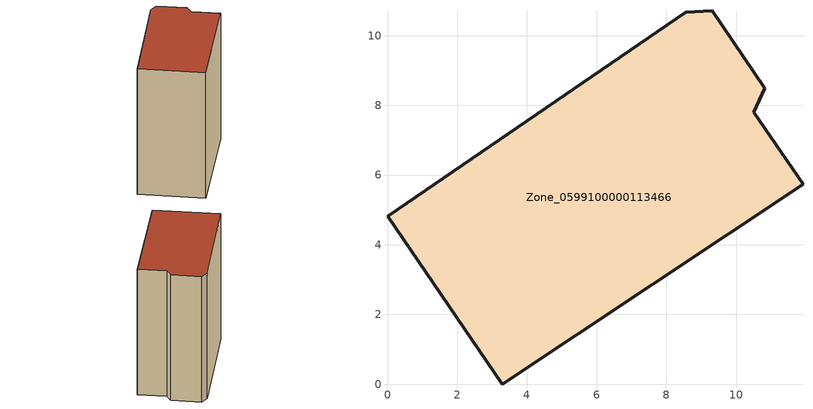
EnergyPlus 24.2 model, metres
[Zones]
Zone_0599100000113466
 floor ground (C_G): 0,4.81 8.55,10.67 9.32,10.71 10.82,8.49 10.51,7.8 11.92,5.73 3.29,0 z0
 wall outside (C_F): 3.29,0 11.92,5.73 10.51,7.8 10.82,8.49 9.32,10.71 8.55,10.67 0,4.81 3.29,0 z0:12.2
 roof outside (C_R): 8.55,10.67 0,4.81 3.29,0 11.92,5.73 10.51,7.8 10.82,8.49 9.32,10.71 z12.2
[BUILDING]
Pand.0599100000113466: North Axis=0; Terrain=City; Loads Convergence Tolerance Value=0.04; Temperature Convergence Tolerance Value=0.4; Solar Distribution=FullExterior; Maximum Number of Warmup Days=25; Minimum Number of Warmup Days=1
[Site:Location]
Rotterdam.The.Hague.AP_ZH_NLD Design_Conditions: Latitude=51.96; Longitude=4.45; Time Zone=1; Elevation=-4.5
[SITE:GROUNDTEMPERATURE:BUILDINGSURFACE]
18, 18, 18, 18, 18, 18, 18, 18, 18, 18, 18, 18
[MATERIAL] Thermal Absorptance=0.9; Solar Absorptance=0.7; Visible Absorptance=0.7
Name | Roughness | Thickness | Conductivity | Density | Specific Heat
G.TI.1946 | MediumSmooth | 0.15 | 1 | 540 | 1210
F.TI.1946 | Rough | 0.3 | 0.857143 | 1920 | 840
R.TI.1946 | MediumRough | 0.2 | 0.1 | 1500 | 1000
[CONSTRUCTION]
C_G: G.TI.1946
C_F: F.TI.1946
C_R: R.TI.1946
[ZONE]
Zone_0599100000113466: Type=1; Multiplier=1; Ceiling Height=Autocalculate; Volume=Autocalculate; Floor Area=autocalculate; Part of Total Floor Area=Yes
[ZONEINFILTRATION:DESIGNFLOWRATE]
Infil_Zone_0599100000113466: Zone or ZoneList or Space or SpaceList=Zone_0599100000113466; Schedule=AlwaysOn; Design Flow Rate Calculation Method=Flow/Area; Flow Rate per Floor Area=0.003; Constant Term Coefficient=1; Temperature Term Coefficient=0; Velocity Term Coefficient=0; Velocity Squared Term Coefficient=0
[HVACTEMPLATE:ZONE:IDEALLOADSAIRSYSTEM]
Zone_0599100000113466: Maximum Heating Supply Air Temperature=50; Minimum Cooling Supply Air Temperature=13; Maximum Heating Supply Air Humidity Ratio=0.0156; Minimum Cooling Supply Air Humidity Ratio=0.0077; Heating Limit=NoLimit; Cooling Limit=NoLimit; Dehumidification Control Type=ConstantSensibleHeatRatio; Cooling Sensible Heat Ratio=0.7; Dehumidification Setpoint=60; Humidification Control Type=None; Humidification Setpoint=30; Outdoor Air Method=None; Outdoor Air Flow Rate per Person=0.00944; Outdoor Air Flow Rate per Zone Floor Area=0; Outdoor Air Flow Rate per Zone=0; Demand Controlled Ventilation Type=None; Outdoor Air Economizer Type=NoEconomizer; Heat Recovery Type=None; Sensible Heat Recovery Effectiveness=0.7; Latent Heat Recovery Effectiveness=0.65
[ZONECONTROL:THERMOSTAT]
ThermostatControl_Zone_0599100000113466: Zone or ZoneList=Zone_0599100000113466; Control Type Schedule=DualSetpointControlType; Control 1=Thermostat_Zone_0599100000113466; Temperature Difference Between Cutout And Setpoint=0
[THERMOSTATSETPOINT:DUALSETPOINT]
Thermostat_Zone_0599100000113466: Heating Setpoint Temperature Schedule=HeatingSetpoint_Zone_0599100000113466; Cooling Setpoint Temperature Schedule=CoolingSetpoint_Zone_0599100000113466
[SCHEDULE:COMPACT]
HeatingSetpoint_Zone_0599100000113466: Through: 12/31, For: AllDays, Until: 24:00, 21
CoolingSetpoint_Zone_0599100000113466: Through: 12/31, For: AllDays, Until: 24:00, 24
DualSetpointControlType: Through: 12/31, For: AllDays, Until: 24:00, 4
AlwaysOn: Through: 12/31, For: AllDays, Until: 24:00, 1
